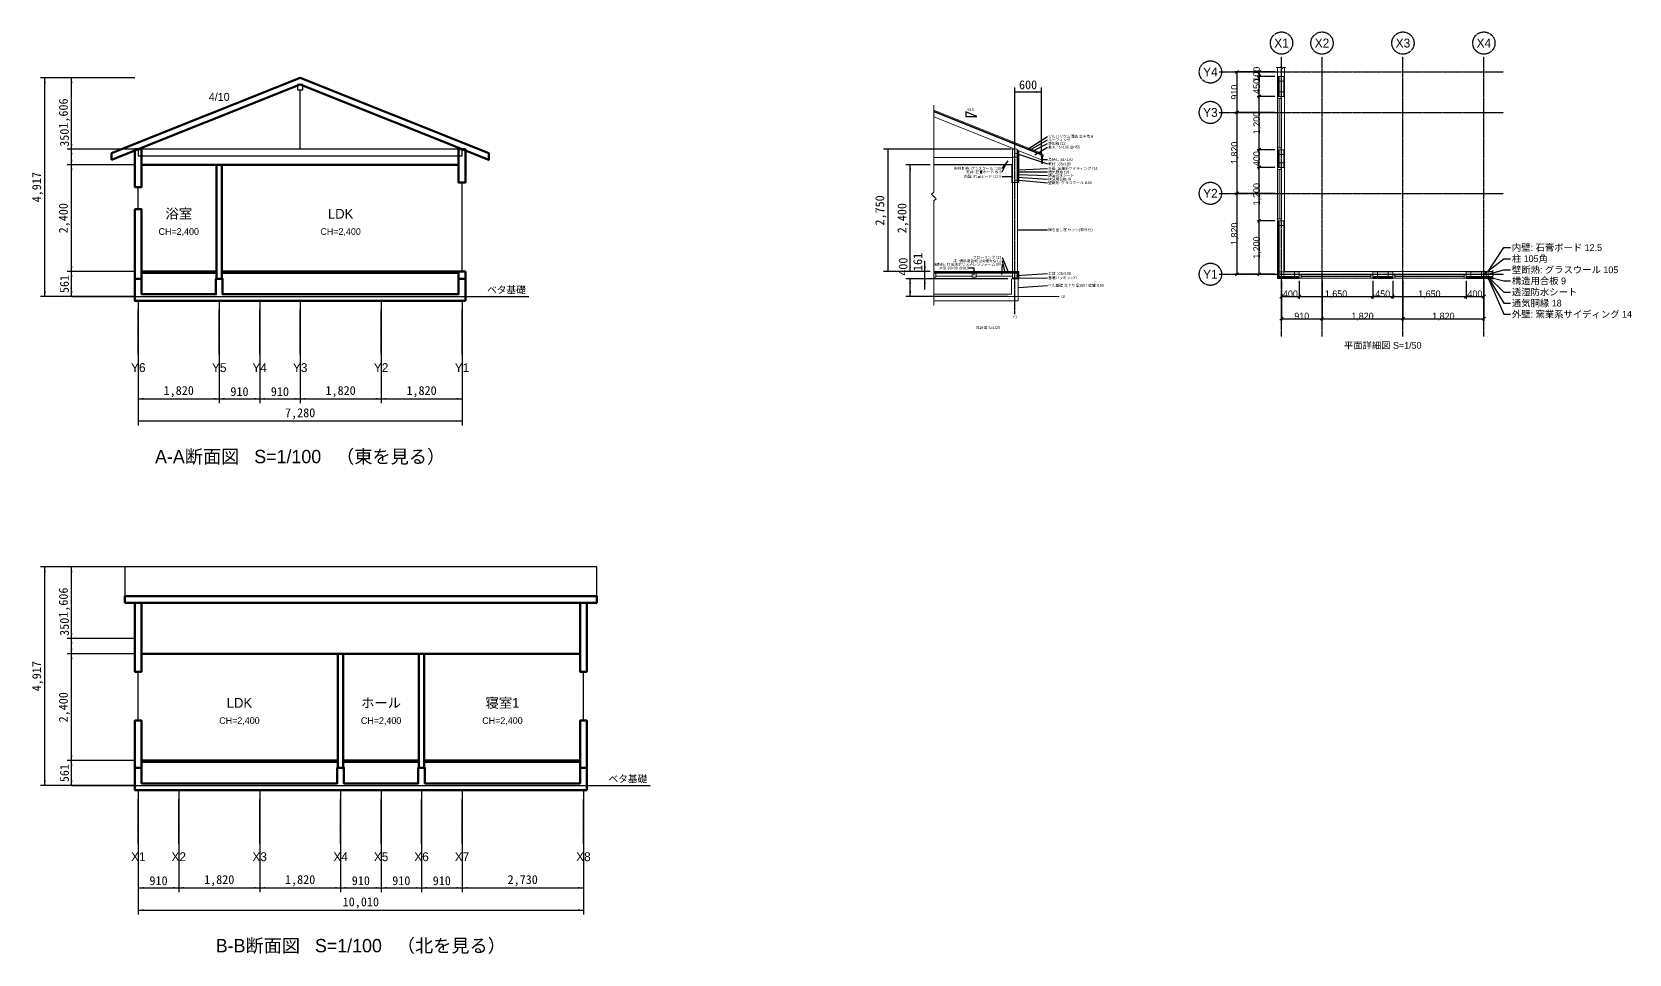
# Model space of a CAD drawing. Header units: millimetres. Extents: x -2900 to 63815, y -25289 to 10180.
# Drawn here: x 27899 to 63815, y -25289 to -4550 of the extents above; entities that cross this region are included whole.
import ezdxf
from ezdxf.enums import TextEntityAlignment as Align

# ---------------------------------------------------------------- set-up
doc = ezdxf.new("R2010")
doc.units = ezdxf.units.MM
doc.linetypes.add('CENTER', pattern=[50.8, 31.75, -6.35, 6.35, -6.35])
for name, color, linetype in [('DIM', 2, 'CONTINUOUS'), ('GRID', 1, 'CENTER'), ('SECT', 7, 'CONTINUOUS'), ('SECT_VIEW', 8, 'CONTINUOUS'), ('TEXT', 7, 'CONTINUOUS')]:
    doc.layers.add(name, color=color, linetype=linetype)
for name, color, linetype, lineweight in [('KANA_CUT', 255, 'CONTINUOUS', 0), ('KANA_INS', 6, 'CONTINUOUS', 0), ('KANA_VIEW', 8, 'CONTINUOUS', 0), ('PD_CUT', 255, 'CONTINUOUS', 0), ('PD_INS', 6, 'CONTINUOUS', 0), ('PD_VIEW', 8, 'CONTINUOUS', 0)]:
    doc.layers.add(name, color=color, linetype=linetype, lineweight=lineweight)
doc.styles.add('kst32b', font='kst32b')
doc.dimstyles.get("Standard").update_dxf_attribs({"dimtxt": 200, "dimasz": 120, "dimexe": 100, "dimexo": 80, "dimgap": 60, "dimtad": 0, "dimtoh": 1, "dimzin": 12, "dimdsep": 46, "dimcen": 0.09, "dimazin": 3, "dimtfac": 1, "dimtdec": 4, "dimtofl": 0, "dimtmove": 0, "dimatfit": 3, "dimfxl": 1, "dimtolj": 1, "dimtzin": 0, "dimarcsym": 0})

# ---------------------------------------------------------------- blocks, each defined once
blk = doc.blocks.new('*D59')
at = {"layer": 'DIM', "color": 0, "linetype": 'ByBlock', "lineweight": -2}
for p, q in [((30290, -10580), (30290, -12900)), ((32110, -10580), (32110, -12900)), ((30290, -12800), (32110, -12800))]:
    blk.add_line(p, q, dxfattribs=at)
for points in [[(30290, -12800), (30410, -12780), (30410, -12820)], [(32110, -12800), (31990, -12820), (31990, -12780)]]:
    blk.add_solid(points, dxfattribs=at)
at = {"layer": 'DIM', "color": 0, "linetype": 'CONTINUOUS', "lineweight": -2, "insert": (31200, -12640), "char_height": 200, "width": 588.89, "attachment_point": 5}
blk.add_mtext('1,820', dxfattribs=at)
blk = doc.blocks.new('*D60')
at = {"layer": 'DIM', "color": 0, "linetype": 'ByBlock', "lineweight": -2}
for p, q in [((32110, -10580), (32110, -12900)), ((33020, -10580), (33020, -12900)), ((32110, -12800), (33020, -12800))]:
    blk.add_line(p, q, dxfattribs=at)
for points in [[(32110, -12800), (32230, -12780), (32230, -12820)], [(33020, -12800), (32900, -12820), (32900, -12780)]]:
    blk.add_solid(points, dxfattribs=at)
at = {"layer": 'DIM', "color": 0, "linetype": 'CONTINUOUS', "lineweight": -2, "insert": (32565, -12640), "char_height": 200, "width": 355.56, "attachment_point": 5}
blk.add_mtext('910', dxfattribs=at)
blk = doc.blocks.new('*D61')
at = {"layer": 'DIM', "color": 0, "linetype": 'ByBlock', "lineweight": -2}
for p, q in [((33020, -10580), (33020, -12900)), ((33930, -10580), (33930, -12900)), ((33020, -12800), (33930, -12800))]:
    blk.add_line(p, q, dxfattribs=at)
for points in [[(33020, -12800), (33140, -12780), (33140, -12820)], [(33930, -12800), (33810, -12820), (33810, -12780)]]:
    blk.add_solid(points, dxfattribs=at)
at = {"layer": 'DIM', "color": 0, "linetype": 'CONTINUOUS', "lineweight": -2, "insert": (33475, -12640), "char_height": 200, "width": 355.56, "attachment_point": 5}
blk.add_mtext('910', dxfattribs=at)
blk = doc.blocks.new('*D62')
at = {"layer": 'DIM', "color": 0, "linetype": 'ByBlock', "lineweight": -2}
for p, q in [((33930, -10580), (33930, -12900)), ((35750, -10580), (35750, -12900)), ((33930, -12800), (35750, -12800))]:
    blk.add_line(p, q, dxfattribs=at)
for points in [[(33930, -12800), (34050, -12780), (34050, -12820)], [(35750, -12800), (35630, -12820), (35630, -12780)]]:
    blk.add_solid(points, dxfattribs=at)
at = {"layer": 'DIM', "color": 0, "linetype": 'CONTINUOUS', "lineweight": -2, "insert": (34840, -12640), "char_height": 200, "width": 588.89, "attachment_point": 5}
blk.add_mtext('1,820', dxfattribs=at)
blk = doc.blocks.new('*D63')
at = {"layer": 'DIM', "color": 0, "linetype": 'ByBlock', "lineweight": -2}
for p, q in [((35750, -10580), (35750, -12900)), ((37570, -10580), (37570, -12900)), ((35750, -12800), (37570, -12800))]:
    blk.add_line(p, q, dxfattribs=at)
for points in [[(35750, -12800), (35870, -12780), (35870, -12820)], [(37570, -12800), (37450, -12820), (37450, -12780)]]:
    blk.add_solid(points, dxfattribs=at)
at = {"layer": 'DIM', "color": 0, "linetype": 'CONTINUOUS', "lineweight": -2, "insert": (36660, -12640), "char_height": 200, "width": 588.89, "attachment_point": 5}
blk.add_mtext('1,820', dxfattribs=at)
blk = doc.blocks.new('*D64')
at = {"layer": 'DIM', "color": 0, "linetype": 'ByBlock', "lineweight": -2}
for p, q in [((30290, -10580), (30290, -13400)), ((37570, -10580), (37570, -13400)), ((30290, -13300), (37570, -13300))]:
    blk.add_line(p, q, dxfattribs=at)
for points in [[(30290, -13300), (30410, -13280), (30410, -13320)], [(37570, -13300), (37450, -13320), (37450, -13280)]]:
    blk.add_solid(points, dxfattribs=at)
at = {"layer": 'DIM', "color": 0, "linetype": 'CONTINUOUS', "lineweight": -2, "insert": (33930, -13140), "char_height": 200, "width": 633.33, "attachment_point": 5}
blk.add_mtext('7,280', dxfattribs=at)
blk = doc.blocks.new('*D65')
at = {"layer": 'DIM', "color": 0, "linetype": 'ByBlock', "lineweight": -2}
for p, q in [((30210, -9939), (28690, -9939)), ((28790, -10500), (28790, -9939)), ((30210, -10500), (28690, -10500))]:
    blk.add_line(p, q, dxfattribs=at)
for points in [[(28790, -9939), (28810, -10059), (28770, -10059)], [(28790, -10500), (28770, -10380), (28810, -10380)]]:
    blk.add_solid(points, dxfattribs=at)
at = {"layer": 'DIM', "color": 0, "linetype": 'CONTINUOUS', "lineweight": -2, "insert": (28630, -10220), "char_height": 200, "width": 355.56, "attachment_point": 5, "rotation": 90}
blk.add_mtext('561', dxfattribs=at)
blk = doc.blocks.new('*D66')
at = {"layer": 'DIM', "color": 0, "linetype": 'ByBlock', "lineweight": -2}
for p, q in [((30210, -7539), (28690, -7539)), ((28790, -9939), (28790, -7539)), ((30210, -9939), (28690, -9939))]:
    blk.add_line(p, q, dxfattribs=at)
for points in [[(28790, -7539), (28810, -7659), (28770, -7659)], [(28790, -9939), (28770, -9819), (28810, -9819)]]:
    blk.add_solid(points, dxfattribs=at)
at = {"layer": 'DIM', "color": 0, "linetype": 'CONTINUOUS', "lineweight": -2, "insert": (28630, -8739), "char_height": 200, "width": 655.56, "attachment_point": 5, "rotation": 90}
blk.add_mtext('2,400', dxfattribs=at)
blk = doc.blocks.new('*D67')
at = {"layer": 'DIM', "color": 0, "linetype": 'ByBlock', "lineweight": -2}
for p, q in [((30210, -7189), (28690, -7189)), ((30210, -7539), (28690, -7539)), ((28790, -7539), (28790, -7189))]:
    blk.add_line(p, q, dxfattribs=at)
for points in [[(28790, -7189), (28810, -7309), (28770, -7309)], [(28790, -7539), (28770, -7419), (28810, -7419)]]:
    blk.add_solid(points, dxfattribs=at)
at = {"layer": 'DIM', "color": 0, "linetype": 'CONTINUOUS', "lineweight": -2, "insert": (28630, -6929), "char_height": 200, "width": 400, "attachment_point": 5, "rotation": 90}
blk.add_mtext('350', dxfattribs=at)
blk = doc.blocks.new('*D68')
at = {"layer": 'DIM', "color": 0, "linetype": 'ByBlock', "lineweight": -2}
for p, q in [((30210, -5583), (28690, -5583)), ((28790, -7189), (28790, -5583)), ((30210, -7189), (28690, -7189))]:
    blk.add_line(p, q, dxfattribs=at)
for points in [[(28790, -5583), (28810, -5703), (28770, -5703)], [(28790, -7189), (28770, -7069), (28810, -7069)]]:
    blk.add_solid(points, dxfattribs=at)
at = {"layer": 'DIM', "color": 0, "linetype": 'CONTINUOUS', "lineweight": -2, "insert": (28630, -6386), "char_height": 200, "width": 588.89, "attachment_point": 5, "rotation": 90}
blk.add_mtext('1,606', dxfattribs=at)
blk = doc.blocks.new('*D69')
at = {"layer": 'DIM', "color": 0, "linetype": 'ByBlock', "lineweight": -2}
for p, q in [((30210, -5583), (28090, -5583)), ((28190, -10500), (28190, -5583)), ((30210, -10500), (28090, -10500))]:
    blk.add_line(p, q, dxfattribs=at)
for points in [[(28190, -5583), (28210, -5703), (28170, -5703)], [(28190, -10500), (28170, -10380), (28210, -10380)]]:
    blk.add_solid(points, dxfattribs=at)
at = {"layer": 'DIM', "color": 0, "linetype": 'CONTINUOUS', "lineweight": -2, "insert": (28030, -8042), "char_height": 200, "width": 611.11, "attachment_point": 5, "rotation": 90}
blk.add_mtext('4,917', dxfattribs=at)
blk = doc.blocks.new('*D70')
at = {"layer": 'DIM', "color": 0, "linetype": 'ByBlock', "lineweight": -2}
for p, q in [((30290, -21580), (30290, -23900)), ((31200, -21580), (31200, -23900)), ((30290, -23800), (31200, -23800))]:
    blk.add_line(p, q, dxfattribs=at)
for points in [[(30290, -23800), (30410, -23780), (30410, -23820)], [(31200, -23800), (31080, -23820), (31080, -23780)]]:
    blk.add_solid(points, dxfattribs=at)
at = {"layer": 'DIM', "color": 0, "linetype": 'CONTINUOUS', "lineweight": -2, "insert": (30745, -23640), "char_height": 200, "width": 355.56, "attachment_point": 5}
blk.add_mtext('910', dxfattribs=at)
blk = doc.blocks.new('*D71')
at = {"layer": 'DIM', "color": 0, "linetype": 'ByBlock', "lineweight": -2}
for p, q in [((31200, -21580), (31200, -23900)), ((33020, -21580), (33020, -23900)), ((31200, -23800), (33020, -23800))]:
    blk.add_line(p, q, dxfattribs=at)
for points in [[(31200, -23800), (31320, -23780), (31320, -23820)], [(33020, -23800), (32900, -23820), (32900, -23780)]]:
    blk.add_solid(points, dxfattribs=at)
at = {"layer": 'DIM', "color": 0, "linetype": 'CONTINUOUS', "lineweight": -2, "insert": (32110, -23640), "char_height": 200, "width": 588.89, "attachment_point": 5}
blk.add_mtext('1,820', dxfattribs=at)
blk = doc.blocks.new('*D72')
at = {"layer": 'DIM', "color": 0, "linetype": 'ByBlock', "lineweight": -2}
for p, q in [((33020, -21580), (33020, -23900)), ((34840, -21580), (34840, -23900)), ((33020, -23800), (34840, -23800))]:
    blk.add_line(p, q, dxfattribs=at)
for points in [[(33020, -23800), (33140, -23780), (33140, -23820)], [(34840, -23800), (34720, -23820), (34720, -23780)]]:
    blk.add_solid(points, dxfattribs=at)
at = {"layer": 'DIM', "color": 0, "linetype": 'CONTINUOUS', "lineweight": -2, "insert": (33930, -23640), "char_height": 200, "width": 588.89, "attachment_point": 5}
blk.add_mtext('1,820', dxfattribs=at)
blk = doc.blocks.new('*D73')
at = {"layer": 'DIM', "color": 0, "linetype": 'ByBlock', "lineweight": -2}
for p, q in [((34840, -21580), (34840, -23900)), ((35750, -21580), (35750, -23900)), ((34840, -23800), (35750, -23800))]:
    blk.add_line(p, q, dxfattribs=at)
for points in [[(34840, -23800), (34960, -23780), (34960, -23820)], [(35750, -23800), (35630, -23820), (35630, -23780)]]:
    blk.add_solid(points, dxfattribs=at)
at = {"layer": 'DIM', "color": 0, "linetype": 'CONTINUOUS', "lineweight": -2, "insert": (35295, -23640), "char_height": 200, "width": 355.56, "attachment_point": 5}
blk.add_mtext('910', dxfattribs=at)
blk = doc.blocks.new('*D74')
at = {"layer": 'DIM', "color": 0, "linetype": 'ByBlock', "lineweight": -2}
for p, q in [((35750, -21580), (35750, -23900)), ((36660, -21580), (36660, -23900)), ((35750, -23800), (36660, -23800))]:
    blk.add_line(p, q, dxfattribs=at)
for points in [[(35750, -23800), (35870, -23780), (35870, -23820)], [(36660, -23800), (36540, -23820), (36540, -23780)]]:
    blk.add_solid(points, dxfattribs=at)
at = {"layer": 'DIM', "color": 0, "linetype": 'CONTINUOUS', "lineweight": -2, "insert": (36205, -23640), "char_height": 200, "width": 355.56, "attachment_point": 5}
blk.add_mtext('910', dxfattribs=at)
blk = doc.blocks.new('*D75')
at = {"layer": 'DIM', "color": 0, "linetype": 'ByBlock', "lineweight": -2}
for p, q in [((36660, -21580), (36660, -23900)), ((37570, -21580), (37570, -23900)), ((36660, -23800), (37570, -23800))]:
    blk.add_line(p, q, dxfattribs=at)
for points in [[(36660, -23800), (36780, -23780), (36780, -23820)], [(37570, -23800), (37450, -23820), (37450, -23780)]]:
    blk.add_solid(points, dxfattribs=at)
at = {"layer": 'DIM', "color": 0, "linetype": 'CONTINUOUS', "lineweight": -2, "insert": (37115, -23640), "char_height": 200, "width": 355.56, "attachment_point": 5}
blk.add_mtext('910', dxfattribs=at)
blk = doc.blocks.new('*D76')
at = {"layer": 'DIM', "color": 0, "linetype": 'ByBlock', "lineweight": -2}
for p, q in [((37570, -21580), (37570, -23900)), ((40300, -21580), (40300, -23900)), ((37570, -23800), (40300, -23800))]:
    blk.add_line(p, q, dxfattribs=at)
for points in [[(37570, -23800), (37690, -23780), (37690, -23820)], [(40300, -23800), (40180, -23820), (40180, -23780)]]:
    blk.add_solid(points, dxfattribs=at)
at = {"layer": 'DIM', "color": 0, "linetype": 'CONTINUOUS', "lineweight": -2, "insert": (38935, -23640), "char_height": 200, "width": 633.33, "attachment_point": 5}
blk.add_mtext('2,730', dxfattribs=at)
blk = doc.blocks.new('*D77')
at = {"layer": 'DIM', "color": 0, "linetype": 'ByBlock', "lineweight": -2}
for p, q in [((30290, -21580), (30290, -24400)), ((40300, -21580), (40300, -24400)), ((30290, -24300), (40300, -24300))]:
    blk.add_line(p, q, dxfattribs=at)
for points in [[(30290, -24300), (30410, -24280), (30410, -24320)], [(40300, -24300), (40180, -24320), (40180, -24280)]]:
    blk.add_solid(points, dxfattribs=at)
at = {"layer": 'DIM', "color": 0, "linetype": 'CONTINUOUS', "lineweight": -2, "insert": (35295, -24140), "char_height": 200, "width": 700, "attachment_point": 5}
blk.add_mtext('10,010', dxfattribs=at)
blk = doc.blocks.new('*D78')
at = {"layer": 'DIM', "color": 0, "linetype": 'ByBlock', "lineweight": -2}
for p, q in [((30210, -20939), (28690, -20939)), ((28790, -21500), (28790, -20939)), ((30210, -21500), (28690, -21500))]:
    blk.add_line(p, q, dxfattribs=at)
for points in [[(28790, -20939), (28810, -21059), (28770, -21059)], [(28790, -21500), (28770, -21380), (28810, -21380)]]:
    blk.add_solid(points, dxfattribs=at)
at = {"layer": 'DIM', "color": 0, "linetype": 'CONTINUOUS', "lineweight": -2, "insert": (28630, -21220), "char_height": 200, "width": 355.56, "attachment_point": 5, "rotation": 90}
blk.add_mtext('561', dxfattribs=at)
blk = doc.blocks.new('*D79')
at = {"layer": 'DIM', "color": 0, "linetype": 'ByBlock', "lineweight": -2}
for p, q in [((30210, -18539), (28690, -18539)), ((28790, -20939), (28790, -18539)), ((30210, -20939), (28690, -20939))]:
    blk.add_line(p, q, dxfattribs=at)
for points in [[(28790, -18539), (28810, -18659), (28770, -18659)], [(28790, -20939), (28770, -20819), (28810, -20819)]]:
    blk.add_solid(points, dxfattribs=at)
at = {"layer": 'DIM', "color": 0, "linetype": 'CONTINUOUS', "lineweight": -2, "insert": (28630, -19739), "char_height": 200, "width": 655.56, "attachment_point": 5, "rotation": 90}
blk.add_mtext('2,400', dxfattribs=at)
blk = doc.blocks.new('*D80')
at = {"layer": 'DIM', "color": 0, "linetype": 'ByBlock', "lineweight": -2}
for p, q in [((30210, -18189), (28690, -18189)), ((28790, -18539), (28790, -18189)), ((30210, -18539), (28690, -18539))]:
    blk.add_line(p, q, dxfattribs=at)
for points in [[(28790, -18189), (28810, -18309), (28770, -18309)], [(28790, -18539), (28770, -18419), (28810, -18419)]]:
    blk.add_solid(points, dxfattribs=at)
at = {"layer": 'DIM', "color": 0, "linetype": 'CONTINUOUS', "lineweight": -2, "insert": (28630, -17929), "char_height": 200, "width": 400, "attachment_point": 5, "rotation": 90}
blk.add_mtext('350', dxfattribs=at)
blk = doc.blocks.new('*D81')
at = {"layer": 'DIM', "color": 0, "linetype": 'ByBlock', "lineweight": -2}
for p, q in [((30210, -16583), (28690, -16583)), ((28790, -18189), (28790, -16583)), ((30210, -18189), (28690, -18189))]:
    blk.add_line(p, q, dxfattribs=at)
for points in [[(28790, -16583), (28810, -16703), (28770, -16703)], [(28790, -18189), (28770, -18069), (28810, -18069)]]:
    blk.add_solid(points, dxfattribs=at)
at = {"layer": 'DIM', "color": 0, "linetype": 'CONTINUOUS', "lineweight": -2, "insert": (28630, -17386), "char_height": 200, "width": 588.89, "attachment_point": 5, "rotation": 90}
blk.add_mtext('1,606', dxfattribs=at)
blk = doc.blocks.new('*D82')
at = {"layer": 'DIM', "color": 0, "linetype": 'ByBlock', "lineweight": -2}
for p, q in [((30210, -16583), (28090, -16583)), ((28190, -21500), (28190, -16583)), ((30210, -21500), (28090, -21500))]:
    blk.add_line(p, q, dxfattribs=at)
for points in [[(28190, -16583), (28210, -16703), (28170, -16703)], [(28190, -21500), (28170, -21380), (28210, -21380)]]:
    blk.add_solid(points, dxfattribs=at)
at = {"layer": 'DIM', "color": 0, "linetype": 'CONTINUOUS', "lineweight": -2, "insert": (28030, -19042), "char_height": 200, "width": 611.11, "attachment_point": 5, "rotation": 90}
blk.add_mtext('4,917', dxfattribs=at)
blk = doc.blocks.new('*D83')
at = {"layer": 'DIM', "color": 0, "linetype": 'ByBlock', "lineweight": -2}
for p, q in [((49845, -10100), (47550, -10100)), ((47650, -10500), (47650, -10100)), ((49845, -10500), (47550, -10500))]:
    blk.add_line(p, q, dxfattribs=at)
for points in [[(47650, -10100), (47670, -10220), (47630, -10220)], [(47650, -10500), (47630, -10380), (47670, -10380)]]:
    blk.add_solid(points, dxfattribs=at)
at = {"layer": 'DIM', "color": 0, "linetype": 'CONTINUOUS', "lineweight": -2, "insert": (47490, -9829), "char_height": 200, "width": 422.22, "attachment_point": 5, "rotation": 90}
blk.add_mtext('400', dxfattribs=at)
blk = doc.blocks.new('*D84')
at = {"layer": 'DIM', "color": 0, "linetype": 'ByBlock', "lineweight": -2}
for p, q in [((50000, -7109), (50000, -5800)), ((50000, -5900), (50600, -5900)), ((50600, -7349), (50600, -5800))]:
    blk.add_line(p, q, dxfattribs=at)
for points in [[(50000, -5900), (50120, -5880), (50120, -5920)], [(50600, -5900), (50480, -5920), (50480, -5880)]]:
    blk.add_solid(points, dxfattribs=at)
at = {"layer": 'DIM', "color": 0, "linetype": 'CONTINUOUS', "lineweight": -2, "insert": (50300, -5740), "char_height": 200, "width": 400, "attachment_point": 5}
blk.add_mtext('600', dxfattribs=at)
blk = doc.blocks.new('*D85')
at = {"layer": 'DIM', "color": 0, "linetype": 'ByBlock', "lineweight": -2}
for p, q in [((48100, -7539), (47550, -7539)), ((47650, -9939), (47650, -7539)), ((48100, -9939), (47550, -9939))]:
    blk.add_line(p, q, dxfattribs=at)
for points in [[(47650, -7539), (47670, -7659), (47630, -7659)], [(47650, -9939), (47630, -9819), (47670, -9819)]]:
    blk.add_solid(points, dxfattribs=at)
at = {"layer": 'DIM', "color": 0, "linetype": 'CONTINUOUS', "lineweight": -2, "insert": (47490, -8739), "char_height": 200, "width": 655.56, "attachment_point": 5, "rotation": 90}
blk.add_mtext('2,400', dxfattribs=at)
blk = doc.blocks.new('*D86')
at = {"layer": 'DIM', "color": 0, "linetype": 'ByBlock', "lineweight": -2}
for p, q in [((49920, -7189), (47050, -7189)), ((47150, -9939), (47150, -7189)), ((48100, -9939), (47050, -9939))]:
    blk.add_line(p, q, dxfattribs=at)
for points in [[(47150, -7189), (47170, -7309), (47130, -7309)], [(47150, -9939), (47130, -9819), (47170, -9819)]]:
    blk.add_solid(points, dxfattribs=at)
at = {"layer": 'DIM', "color": 0, "linetype": 'CONTINUOUS', "lineweight": -2, "insert": (46990, -8564), "char_height": 200, "width": 633.33, "attachment_point": 5, "rotation": 90}
blk.add_mtext('2,750', dxfattribs=at)
blk = doc.blocks.new('*D87')
at = {"layer": 'DIM', "color": 0, "linetype": 'ByBlock', "lineweight": -2}
for p, q in [((48100, -9939), (47880, -9939)), ((47980, -10340), (47980, -9699)), ((49845, -10100), (47880, -10100))]:
    blk.add_line(p, q, dxfattribs=at)
for points in [[(47980, -9939), (47960, -9819), (48000, -9819)], [(47980, -10100), (48000, -10220), (47960, -10220)]]:
    blk.add_solid(points, dxfattribs=at)
at = {"layer": 'DIM', "color": 0, "linetype": 'CONTINUOUS', "lineweight": -2, "insert": (47820, -9723), "char_height": 200, "width": 311.11, "attachment_point": 5, "rotation": 90}
blk.add_mtext('161', dxfattribs=at)

msp = doc.modelspace()

# ---------------------------------------------------------------- linework, layer by layer
at = {"layer": 'DIM'}
for p, q in [((55850, -5450), (54950, -5450)), ((54965, -5485), (55035, -5415)), ((55000, -6360), (55000, -5450)), ((55850, -5450), (55450, -5450)), ((55850, -5550), (55450, -5550)), ((55850, -5550), (55450, -5550)), ((55465, -5485), (55535, -5415)), ((55465, -5585), (55535, -5515)), ((55465, -5585), (55535, -5515)), ((55500, -5550), (55500, -5450)), ((55500, -6000), (55500, -5550)), ((55850, -6000), (55450, -6000)), ((55850, -6000), (55450, -6000)), ((55465, -6035), (55535, -5965)), ((55465, -6035), (55535, -5965)), ((55500, -7200), (55500, -6000)), ((55850, -6360), (54950, -6360)), ((55850, -6360), (54950, -6360)), ((54965, -6395), (55035, -6325)), ((54965, -6395), (55035, -6325)), ((55000, -8180), (55000, -6360)), ((55465, -7235), (55535, -7165)), ((55465, -7235), (55535, -7165)), ((55850, -7200), (55450, -7200)), ((55850, -7200), (55450, -7200)), ((55500, -7600), (55500, -7200)), ((55850, -7600), (55450, -7600)), ((55850, -7600), (55450, -7600)), ((55465, -7635), (55535, -7565)), ((55465, -7635), (55535, -7565)), ((55500, -8800), (55500, -7600)), ((55850, -8180), (54950, -8180)), ((55850, -8180), (54950, -8180)), ((54965, -8215), (55035, -8145)), ((54965, -8215), (55035, -8145)), ((55000, -10000), (55000, -8180)), ((55850, -8800), (55450, -8800)), ((55850, -8800), (55450, -8800)), ((55465, -8835), (55535, -8765)), ((55465, -8835), (55535, -8765)), ((55500, -10000), (55500, -8800)), ((55850, -10000), (54950, -10000)), ((54965, -10035), (55035, -9965)), ((55850, -10000), (55450, -10000)), ((55465, -10035), (55535, -9965)), ((56000, -10150), (56000, -10550)), ((56000, -10150), (56000, -11050)), ((56400, -10150), (56400, -10550)), ((56400, -10150), (56400, -10550)), ((56910, -10150), (56910, -11050)), ((56910, -10150), (56910, -11050)), ((58050, -10150), (58050, -10550)), ((58050, -10150), (58050, -10550)), ((58500, -10150), (58500, -10550)), ((58500, -10150), (58500, -10550)), ((58730, -10150), (58730, -11050)), ((58730, -10150), (58730, -11050)), ((60150, -10150), (60150, -10550)), ((60150, -10150), (60150, -10550)), ((60550, -10150), (60550, -10550)), ((60550, -10150), (60550, -11050)), ((55965, -10535), (56035, -10465)), ((56000, -10500), (56400, -10500)), ((56365, -10535), (56435, -10465)), ((56365, -10535), (56435, -10465)), ((56400, -10500), (58050, -10500)), ((58015, -10535), (58085, -10465)), ((58015, -10535), (58085, -10465)), ((58050, -10500), (58500, -10500)), ((58465, -10535), (58535, -10465)), ((58465, -10535), (58535, -10465)), ((58500, -10500), (60150, -10500)), ((60115, -10535), (60185, -10465)), ((60115, -10535), (60185, -10465)), ((60150, -10500), (60550, -10500)), ((60515, -10535), (60585, -10465)), ((55965, -11035), (56035, -10965)), ((56000, -11000), (56910, -11000)), ((56875, -11035), (56945, -10965)), ((56875, -11035), (56945, -10965)), ((56910, -11000), (58730, -11000)), ((58695, -11035), (58765, -10965)), ((58695, -11035), (58765, -10965)), ((58730, -11000), (60550, -11000)), ((60515, -11035), (60585, -10965))]:
    msp.add_line(p, q, dxfattribs=at)
msp.add_lwpolyline([(48900, -6350), (48900, -6450), (49150, -6450)], close=True, dxfattribs=at)
at = {"layer": 'GRID', "linetype": 'CENTER'}
for p, q in [((56000, -11400), (56000, -5100)), ((56910, -11400), (56910, -5100)), ((58730, -11400), (58730, -5100)), ((60550, -11400), (60550, -5100)), ((54600, -5450), (61000, -5450)), ((54600, -6360), (61000, -6360)), ((54600, -8180), (61000, -8180)), ((54600, -10000), (61000, -10000))]:
    msp.add_line(p, q, dxfattribs=at)
at = {"layer": 'GRID'}
for p, q in [((50000, -10900), (50000, -6100)), ((30290, -11800), (30290, -10800)), ((32110, -11800), (32110, -10800)), ((33020, -11800), (33020, -10800)), ((33930, -11800), (33930, -10800)), ((35750, -11800), (35750, -10800)), ((37570, -11800), (37570, -10800)), ((30290, -22800), (30290, -21800)), ((31200, -22800), (31200, -21800)), ((33020, -22800), (33020, -21800)), ((34840, -22800), (34840, -21800)), ((35750, -22800), (35750, -21800)), ((36660, -22800), (36660, -21800)), ((37570, -22800), (37570, -21800)), ((40300, -22800), (40300, -21800))]:
    msp.add_line(p, q, dxfattribs=at)
for centre in [(56000, -4800), (56910, -4800), (58730, -4800), (60550, -4800), (54400, -5450), (54400, -6360), (54400, -8180), (54400, -10000)]:
    msp.add_circle(centre, 250, dxfattribs=at)
at = {"layer": 'KANA_CUT'}
for points in [[(48180, -6347.913), (50624, -7325.513), (50624, -7312.589), (48180, -6334.989)], [(48180, -6461), (50000, -7189), (50052.5, -7189), (50052.5, -7210), (50600, -7429), (50600, -7315.913), (48180, -6347.913)], [(49947.5, -7369), (50052.5, -7369), (50052.5, -7189), (49947.5, -7189)], [(50052.5, -7939), (50061.5, -7939), (50061.5, -7213.6), (50052.5, -7210)], [(50061.5, -7939), (50079.5, -7939), (50079.5, -7220.8), (50061.5, -7213.6)], [(50600, -7505.513), (50624, -7505.513), (50624, -7325.513), (50600, -7325.513)], [(49947.5, -9939), (50061.5, -9939), (50061.5, -7939), (49947.5, -7939)], [(48180, -9975), (50052.5, -9975), (50052.5, -9951), (48180, -9951)], [(48180, -10065), (48225, -10065), (48225, -9975), (48180, -9975)], [(49045, -10065), (49135, -10065), (49135, -9975), (49045, -9975)], [(49947.5, -10080), (50052.5, -10080), (50052.5, -9975), (49947.5, -9975)], [(50052.5, -10080), (50061.5, -10080), (50061.5, -9939), (50052.5, -9939)], [(50061.5, -10080), (50079.5, -10080), (50079.5, -9939), (50061.5, -9939)], [(50075, -10600), (50075, -10100), (49925, -10100), (49925, -10450), (48180, -10450), (48180, -10600)], [(49947.5, -10100), (50052.5, -10100), (50052.5, -10080), (49947.5, -10080)]]:
    msp.add_lwpolyline(points, close=True, dxfattribs=at)
at = {"layer": 'KANA_INS'}
for points in [[(48180, -7529.5), (49947.5, -7529.5), (49947.5, -7374.5), (48180, -7374.5)], [(49947.5, -7939), (50052.5, -7939), (50052.5, -7369), (49947.5, -7369)], [(48225, -10040), (49045, -10040), (49045, -9975), (48225, -9975)], [(49135, -10040), (49947.5, -10040), (49947.5, -9975), (49135, -9975)]]:
    msp.add_lwpolyline(points, close=True, dxfattribs=at)
at = {"layer": 'KANA_VIEW'}
for p, q in [((48180, -6306.989), (50620, -7282.989)), ((48180, -6333.912), (50624, -7311.512)), ((50062.5, -7939), (50062.5, -7214)), ((50062.5, -10080), (50062.5, -9939)), ((47900, -10500), (51000, -10500))]:
    msp.add_line(p, q, dxfattribs=at)
for points in [[(48180, -10700), (48180, -8350), (48230, -8300), (48130, -8200), (48180, -8150), (48180, -6200)], [(48180, -6331.989), (50640, -7315.989), (50640, -7350)]]:
    msp.add_lwpolyline(points, dxfattribs=at)
for points in [[(48180, -7539), (49947.5, -7539), (49947.5, -7529.5), (48180, -7529.5)], [(49935, -7939), (49947.5, -7939), (49947.5, -7539), (49935, -7539)], [(50079.5, -7939), (50093.5, -7939), (50093.5, -7226.4), (50079.5, -7220.8)], [(48180, -9951), (50052.5, -9951), (50052.5, -9939), (48180, -9939)], [(50079.5, -10100), (50093.5, -10100), (50093.5, -9939), (50079.5, -9939)]]:
    msp.add_lwpolyline(points, close=True, dxfattribs=at)
at = {"layer": 'PD_CUT'}
msp.add_line((55906.5, -5550), (56065, -5550), dxfattribs=at)
for points in [[(55906.5, -6000), (55906.5, -5550), (55920.5, -5550), (55920.5, -6000)], [(55920.5, -6000), (55920.5, -5550), (55938.5, -5550), (55938.5, -6000)], [(55938.5, -6000), (55938.5, -5550), (55947.5, -5550), (55947.5, -6000)], [(55947.5, -5655), (56052.5, -5655), (56052.5, -5550), (55947.5, -5550)], [(56052.5, -6000), (56052.5, -5550), (56065, -5550), (56065, -6000)], [(55910, -6045), (55990, -6045), (55990, -6000), (55910, -6000)], [(55947.5, -6000), (56052.5, -6000), (56052.5, -5895), (55947.5, -5895)], [(55910, -7200), (55990, -7200), (55990, -7155), (55910, -7155)], [(55906.5, -7600), (55906.5, -7200), (55920.5, -7200), (55920.5, -7600)], [(55920.5, -7600), (55920.5, -7200), (55938.5, -7200), (55938.5, -7600)], [(55938.5, -7600), (55938.5, -7200), (55947.5, -7200), (55947.5, -7600)], [(55947.5, -7305), (56052.5, -7305), (56052.5, -7200), (55947.5, -7200)], [(55947.5, -7600), (56052.5, -7600), (56052.5, -7495), (55947.5, -7495)], [(56052.5, -7600), (56052.5, -7200), (56065, -7200), (56065, -7600)], [(55910, -7645), (55990, -7645), (55990, -7600), (55910, -7600)], [(55906.5, -10093.5), (55906.5, -8800), (55920.5, -8800), (55920.5, -10079.5)], [(55910, -8800), (55990, -8800), (55990, -8755), (55910, -8755)], [(55920.5, -10079.5), (55920.5, -8800), (55938.5, -8800), (55938.5, -10061.5)], [(55938.5, -10061.5), (55938.5, -8800), (55947.5, -8800), (55947.5, -9947.5)], [(55947.5, -8905), (56052.5, -8905), (56052.5, -8800), (55947.5, -8800)], [(56052.5, -9935), (56052.5, -8800), (56065, -8800), (56065, -9935)], [(55938.5, -10061.5), (56400, -10061.5), (56400, -10052.5), (56052.5, -10052.5)], [(55947.5, -10052.5), (56052.5, -10052.5), (56052.5, -9947.5), (55947.5, -9947.5)], [(56065, -9947.5), (56400, -9947.5), (56400, -9935), (56065, -9935)], [(56295, -10052.5), (56400, -10052.5), (56400, -9947.5), (56295, -9947.5)], [(56400, -10090), (56445, -10090), (56445, -10010), (56400, -10010)], [(58005, -10090), (58050, -10090), (58050, -10010), (58005, -10010)], [(58050, -9947.5), (58500, -9947.5), (58500, -9935), (58050, -9935)], [(58050, -10052.5), (58155, -10052.5), (58155, -9947.5), (58050, -9947.5)], [(58050, -10061.5), (58500, -10061.5), (58500, -10052.5), (58050, -10052.5)], [(58395, -10052.5), (58500, -10052.5), (58500, -9947.5), (58395, -9947.5)], [(58500, -10090), (58545, -10090), (58545, -10010), (58500, -10010)], [(60105, -10090), (60150, -10090), (60150, -10010), (60105, -10010)], [(60150, -9947.5), (60750, -9947.5), (60750, -9935), (60150, -9935)], [(60150, -10052.5), (60255, -10052.5), (60255, -9947.5), (60150, -9947.5)], [(60150, -10061.5), (60750, -10061.5), (60750, -10052.5), (60150, -10052.5)], [(60497.5, -10052.5), (60602.5, -10052.5), (60602.5, -9947.5), (60497.5, -9947.5)], [(55906.5, -10093.5), (56400, -10093.5), (56400, -10079.5), (55920.5, -10079.5)], [(55920.5, -10079.5), (56400, -10079.5), (56400, -10061.5), (55938.5, -10061.5)], [(58050, -10079.5), (58500, -10079.5), (58500, -10061.5), (58050, -10061.5)], [(58050, -10093.5), (58500, -10093.5), (58500, -10079.5), (58050, -10079.5)], [(60150, -10079.5), (60750, -10079.5), (60750, -10061.5), (60150, -10061.5)], [(60150, -10093.5), (60750, -10093.5), (60750, -10079.5), (60150, -10079.5)]]:
    msp.add_lwpolyline(points, close=True, dxfattribs=at)
at = {"layer": 'PD_INS'}
for points in [[(55947.5, -5895), (56052.5, -5895), (56052.5, -5655), (55947.5, -5655)], [(55947.5, -7495), (56052.5, -7495), (56052.5, -7305), (55947.5, -7305)], [(55947.5, -9947.5), (56052.5, -9947.5), (56052.5, -8905), (55947.5, -8905)], [(56052.5, -10052.5), (56295, -10052.5), (56295, -9947.5), (56052.5, -9947.5)], [(58155, -10052.5), (58395, -10052.5), (58395, -9947.5), (58155, -9947.5)], [(60255, -10052.5), (60497.5, -10052.5), (60497.5, -9947.5), (60255, -9947.5)], [(60602.5, -10052.5), (60750, -10052.5), (60750, -9947.5), (60602.5, -9947.5)]]:
    msp.add_lwpolyline(points, close=True, dxfattribs=at)
at = {"layer": 'PD_VIEW'}
for p, q in [((55906.5, -5550), (55906.5, -5350)), ((56065, -5550), (56065, -5350)), ((55938.5, -6000), (55938.5, -5550)), ((55910, -7155), (55910, -6045)), ((55950, -7155), (55950, -6045)), ((55990, -6000), (56065, -6000)), ((55990, -7155), (55990, -6045)), ((56065, -7200), (56065, -6000)), ((55938.5, -7600), (55938.5, -7200)), ((55990, -7200), (56065, -7200)), ((55910, -8755), (55910, -7645)), ((55950, -8755), (55950, -7645)), ((55990, -7600), (56065, -7600)), ((55990, -8755), (55990, -7645)), ((56065, -8800), (56065, -7600)), ((55938.5, -10061.5), (55938.5, -8800)), ((55990, -8800), (56065, -8800)), ((56400, -9935), (58050, -9935)), ((56400, -10010), (56400, -9935)), ((56445, -10010), (58005, -10010)), ((56445, -10050), (58005, -10050)), ((58050, -10010), (58050, -9935)), ((58500, -9935), (60150, -9935)), ((58500, -10010), (58500, -9935)), ((58545, -10010), (60105, -10010)), ((58545, -10050), (60105, -10050)), ((60150, -10010), (60150, -9935)), ((55938.5, -10061.5), (56400, -10061.5)), ((56445, -10090), (58005, -10090)), ((58050, -10061.5), (58500, -10061.5)), ((58545, -10090), (60105, -10090)), ((60150, -10061.5), (60750, -10061.5))]:
    msp.add_line(p, q, dxfattribs=at)
for points in [[(55880, -5350), (55980, -5350), (56000, -5310), (56020, -5390), (56040, -5350), (56090, -5350)], [(60750, -10120), (60750, -10020), (60790, -10000), (60710, -9980), (60750, -9960), (60750, -9910)]]:
    msp.add_lwpolyline(points, dxfattribs=at)
at = {"layer": 'SECT', "lineweight": 50}
for p, q in [((30365, -7539), (32050, -7539)), ((32170, -7539), (37495, -7539)), ((30365, -18539), (34780, -18539)), ((34900, -18539), (36600, -18539)), ((36720, -18539), (40225, -18539))]:
    msp.add_line(p, q, dxfattribs=at)
for points in [[(29690, -7429), (33930, -5733), (38170, -7429), (38170, -7279), (33930, -5583), (29690, -7279)], [(30215, -7189), (30365, -7189), (30365, -8039), (30215, -8039)], [(32170, -10100), (32170, -7539), (32050, -7539), (32050, -10100)], [(37495, -7189), (37645, -7189), (37645, -7939), (37495, -7939)], [(30365, -10100), (30215, -10100), (30215, -8539), (30365, -8539)], [(30365, -9969), (32050, -9969), (32050, -9939), (30365, -9939)], [(32170, -9969), (37495, -9969), (37495, -9939), (32170, -9939)], [(37645, -10100), (37495, -10100), (37495, -9939), (37645, -9939)], [(37645, -10600), (37495, -10600), (32185, -10600), (32035, -10600), (30365, -10600), (30215, -10600), (30215, -10450), (30215, -10100), (30365, -10100), (30365, -10450), (32035, -10450), (32035, -10100), (32185, -10100), (32185, -10450), (37495, -10450), (37495, -10100), (37645, -10100), (37645, -10450)], [(29990, -17389), (40600, -17389), (40600, -17239), (29990, -17239)], [(30215, -17389), (30365, -17389), (30365, -18939), (30215, -18939)], [(40225, -17389), (40375, -17389), (40375, -18939), (40225, -18939)], [(34900, -21100), (34900, -18539), (34780, -18539), (34780, -21100)], [(36720, -21100), (36720, -18539), (36600, -18539), (36600, -21100)], [(30365, -21100), (30215, -21100), (30215, -20039), (30365, -20039)], [(40375, -21100), (40225, -21100), (40225, -20039), (40375, -20039)], [(40375, -21600), (40225, -21600), (36735, -21600), (36585, -21600), (34915, -21600), (34765, -21600), (30365, -21600), (30215, -21600), (30215, -21450), (30215, -21100), (30365, -21100), (30365, -21450), (34765, -21450), (34765, -21100), (34915, -21100), (34915, -21450), (36585, -21450), (36585, -21100), (36735, -21100), (36735, -21450), (40225, -21450), (40225, -21100), (40375, -21100), (40375, -21450)], [(30365, -20969), (34780, -20969), (34780, -20939), (30365, -20939)], [(34900, -20969), (36600, -20969), (36600, -20939), (34900, -20939)], [(36720, -20969), (40225, -20969), (40225, -20939), (36720, -20939)]]:
    msp.add_lwpolyline(points, close=True, dxfattribs=at)
at = {"layer": 'SECT_VIEW'}
for p, q in [((33930, -7189), (33930, -5853)), ((30290, -8539), (30290, -8039)), ((37570, -9939), (37570, -7939)), ((28790, -10500), (39070, -10500)), ((30290, -20039), (30290, -18939)), ((40300, -20039), (40300, -18939)), ((28790, -21500), (41800, -21500))]:
    msp.add_line(p, q, dxfattribs=at)
for points in [[(33870, -5853), (33990, -5853), (33990, -5733), (33870, -5733)], [(30290, -7339), (37570, -7339), (37570, -7189), (30290, -7189)], [(29990, -17239), (40600, -17239), (40600, -16583), (29990, -16583)]]:
    msp.add_lwpolyline(points, close=True, dxfattribs=at)
at = {"layer": 'TEXT'}
for p, q in [((50300, -7180), (50735, -6900)), ((50350, -7201.9), (50735, -6980)), ((50400, -7229.4), (50735, -7060)), ((50450, -7312), (50735, -7140)), ((49715, -7620), (49850, -7450)), ((49715, -7700), (49800, -7534)), ((50020, -7280), (50735, -7520)), ((50612, -7420), (50735, -7420)), ((49715, -7800), (49941, -7800)), ((50020, -7880), (50735, -7940)), ((50057, -7820), (50735, -7860)), ((50062.5, -7760), (50735, -7780)), ((50070, -7700), (50735, -7700)), ((50086, -7650), (50735, -7620)), ((50061.5, -9000), (50735, -9000)), ((49715, -9620), (49850, -9945)), ((60550, -10000), (61000, -9650)), ((60650, -9941.25), (61000, -9400)), ((61000, -9400), (61150, -9400)), ((61000, -9650), (61150, -9650)), ((49715, -9780), (49700, -10007)), ((49715, -9700), (49780, -9963)), ((50040, -10030), (50735, -9980)), ((60650, -10000), (61000, -9900)), ((61000, -9900), (61150, -9900)), ((50045, -10090), (50735, -10080)), ((50075, -10300), (50735, -10250)), ((60650, -10057), (61000, -10150)), ((60650, -10061.5), (61000, -10400)), ((60650, -10070.5), (61000, -10650)), ((60650, -10086.5), (61000, -10900)), ((61000, -10150), (61150, -10150)), ((61000, -10400), (61150, -10400)), ((61000, -10650), (61150, -10650)), ((61000, -10900), (61150, -10900))]:
    msp.add_line(p, q, dxfattribs=at)
msp.add_lwpolyline([(49090, -10020), (49090, -9860), (48960, -9860)], dxfattribs=at)
for centre in [(60550, -10000), (60650, -9941.25), (60650, -10000), (60650, -10057), (60650, -10061.5), (60650, -10070.5), (60650, -10086.5)]:
    msp.add_circle(centre, 15, dxfattribs=at)

# ---------------------------------------------------------------- texts
at = {"layer": 'DIM', "style": 'kst32b'}
for s, p in [('100', (55440, -5500)), ('910', (54940, -5905)), ('450', (55440, -5775)), ('1,200', (55440, -6600)), ('1,820', (54940, -7270)), ('400', (55440, -7400)), ('1,200', (55440, -8200)), ('1,820', (54940, -9090)), ('1,200', (55440, -9400))]:
    msp.add_text(s, height=150, rotation=90, dxfattribs=at).set_placement(p, align=Align.MIDDLE_CENTER)
for s, p in [('400', (56200, -10440)), ('1,650', (57225, -10440)), ('450', (58275, -10440)), ('1,650', (59325, -10440)), ('400', (60350, -10440)), ('910', (56455, -10940)), ('1,820', (57820, -10940)), ('1,820', (59640, -10940))]:
    msp.add_text(s, height=150, dxfattribs=at).set_placement(p, align=Align.MIDDLE_CENTER)
at = {"layer": 'GRID', "style": 'kst32b'}
for s, p in [('X1', (56000, -4800)), ('X2', (56910, -4800)), ('X3', (58730, -4800)), ('X4', (60550, -4800)), ('Y4', (54400, -5450)), ('Y3', (54400, -6360)), ('Y2', (54400, -8180)), ('Y1', (54400, -10000)), ('Y6', (30290, -12100)), ('Y5', (32110, -12100)), ('Y4', (33020, -12100)), ('Y3', (33930, -12100)), ('Y2', (35750, -12100)), ('Y1', (37570, -12100)), ('X1', (30290, -23100)), ('X2', (31200, -23100)), ('X3', (33020, -23100)), ('X4', (34840, -23100)), ('X5', (35750, -23100)), ('X6', (36660, -23100)), ('X7', (37570, -23100)), ('X8', (40300, -23100))]:
    msp.add_text(s, height=200, dxfattribs=at).set_placement(p, align=Align.MIDDLE_CENTER)
at = {"layer": 'TEXT', "style": 'kst32b'}
for s, height, p in [('4/10', 180, (32110, -6011)), ('浴室', 220, (31200, -8639)), ('LDK', 220, (34840, -8639)), ('CH=2,400', 150, (31200, -9039)), ('CH=2,400', 150, (34840, -9039)), ('ベタ基礎', 160, (38570, -10350)), ('矩計図 S=1/20', 60, (49400, -11200)), ('平面詳細図 S=1/50', 150, (58275, -11600)), ('A-A断面図   S=1/100   （東を見る）', 300, (33930, -14100)), ('LDK', 220, (32565, -19639)), ('ホール', 220, (35750, -19639)), ('寝室1', 220, (38480, -19639)), ('CH=2,400', 150, (32565, -20039)), ('CH=2,400', 150, (35750, -20039)), ('CH=2,400', 150, (38480, -20039)), ('ベタ基礎', 160, (41300, -21350)), ('B-B断面図   S=1/100   （北を見る）', 300, (35295, -25100))]:
    msp.add_text(s, height=height, dxfattribs=at).set_placement(p, align=Align.MIDDLE_CENTER)
msp.add_text('4/10', height=60, dxfattribs=at).set_placement((48920, -6330))
for s, height, p in [('野地板 t12', 60, (50750, -7060)), ('垂木 45×105 @455', 60, (50750, -7140)), ('ルーフィング', 60, (50750, -6980)), ('ガルバリウム鋼板 立平葺き', 60, (50750, -6900)), ('軒桁 105×180', 60, (50750, -7520)), ('鼻隠し 24×180', 60, (50750, -7420)), ('外壁: 窯業系サイディング t14', 60, (50750, -7620)), ('壁断熱: グラスウール t105', 60, (50750, -7940)), ('通気胴縁 t18', 60, (50750, -7700)), ('構造用合板 t9', 60, (50750, -7860)), ('透湿防水シート', 60, (50750, -7780)), ('掃き出し窓 サッシ(枠外形)', 60, (50750, -9000)), ('内壁: 石膏ボード 12.5', 150, (61180, -9400)), ('柱 105角', 150, (61180, -9650)), ('大引 90×90 @910', 60, (48300, -9860)), ('基礎パッキン t20', 60, (50750, -10080)), ('土台 105×105', 60, (50750, -9980)), ('壁断熱: グラスウール 105', 150, (61180, -9900)), ('構造用合板 9', 150, (61180, -10150)), ('べた基礎 立上り幅150 / 底盤 t150', 60, (50750, -10250)), ('透湿防水シート', 150, (61180, -10400)), ('GL', 60, (51050, -10500)), ('通気胴縁 18', 150, (61180, -10650)), ('外壁: 窯業系サイディング 14', 150, (61180, -10900))]:
    msp.add_text(s, height=height, dxfattribs=at).set_placement(p, align=Align.MIDDLE_LEFT)
for s, p in [('天井断熱: グラスウール t155', (49700, -7620)), ('内壁: 石膏ボード t12.5', (49700, -7800)), ('天井: 石膏ボード t9.5', (49700, -7700)), ('床: 構造用合板 t24(根太なし)', (49700, -9700)), ('フローリング t12', (49700, -9620)), ('床断熱: 押出法ポリスチレンフォーム t65', (49700, -9780))]:
    msp.add_text(s, height=60, dxfattribs=at).set_placement(p, align=Align.MIDDLE_RIGHT)
msp.add_text('Y1', height=60, dxfattribs=at).set_placement((50000, -10930), align=Align.TOP_CENTER)

# ---------------------------------------------------------------- dimensions: what is measured, and where the dimension line sits
at = {"layer": 'DIM'}
for base, p1, p2, text, picture, middle in [((28190, -10500), (30290, -10500), (30290, -5583), '4,917', '*D69', (28030, -8041.5)), ((28790, -7189), (30290, -7189), (30290, -5583), '1,606', '*D68', (28630, -6386)), ((28790, -7539), (30290, -7539), (30290, -7189), '350', '*D67', (28629.625, -7364)), ((28790, -9939), (30290, -9939), (30290, -7539), '2,400', '*D66', (28630, -8739)), ((47150, -8500), (48180, -9939), (50000, -7189), '2,750', '*D86', (46990, -8564)), ((47650, -8700), (48180, -9939), (48180, -7539), '2,400', '*D85', (47490, -8739)), ((28790, -10500), (30290, -10500), (30290, -9939), '561', '*D65', (28629.625, -10219.5)), ((28190, -21500), (30290, -21500), (30290, -16583), '4,917', '*D82', (28030, -19041.5)), ((28790, -18189), (30290, -18189), (30290, -16583), '1,606', '*D81', (28630, -17386)), ((28790, -18539), (30290, -18539), (30290, -18189), '350', '*D80', (28629.625, -18364)), ((28790, -20939), (30290, -20939), (30290, -18539), '2,400', '*D79', (28630, -19739)), ((28790, -21500), (30290, -21500), (30290, -20939), '561', '*D78', (28629.625, -21219.5))]:
    dim = msp.add_linear_dim(base=base, p1=p1, p2=p2, angle=90, text=text, dimstyle='Standard', dxfattribs=at)
    dim.commit()
    dim.dimension.update_dxf_attribs({"geometry": picture, "text_midpoint": middle})
dim = msp.add_linear_dim(base=(50300, -5900), p1=(50000, -7189), p2=(50600, -7429), dimstyle='Standard', dxfattribs=at)
dim.commit()
dim.dimension.update_dxf_attribs({"geometry": '*D84', "text_midpoint": (50300, -5740)})
for base, p1, p2, picture, middle in [((47650, -10300), (49925, -10500), (49925, -10100), '*D83', (47490, -10300)), ((47980, -10000), (49925, -10100), (48180, -9939), '*D87', (47820, -10019.5))]:
    dim = msp.add_linear_dim(base=base, p1=p1, p2=p2, angle=90, dimstyle='Standard', dxfattribs=at)
    dim.commit()
    dim.dimension.update_dxf_attribs({"geometry": picture, "text_midpoint": middle})
for base, p1, p2, text, picture, middle in [((30290, -12800), (30290, -10500), (32110, -10500), '1,820', '*D59', (31200, -12640)), ((30290, -13300), (30290, -10500), (37570, -10500), '7,280', '*D64', (33930, -13140)), ((32110, -12800), (32110, -10500), (33020, -10500), '910', '*D60', (32565, -12640)), ((33020, -12800), (33020, -10500), (33930, -10500), '910', '*D61', (33475, -12640)), ((33930, -12800), (33930, -10500), (35750, -10500), '1,820', '*D62', (34840, -12640)), ((35750, -12800), (35750, -10500), (37570, -10500), '1,820', '*D63', (36660, -12640)), ((30290, -23800), (30290, -21500), (31200, -21500), '910', '*D70', (30745, -23640)), ((30290, -24300), (30290, -21500), (40300, -21500), '10,010', '*D77', (35295, -24140)), ((31200, -23800), (31200, -21500), (33020, -21500), '1,820', '*D71', (32110, -23640)), ((33020, -23800), (33020, -21500), (34840, -21500), '1,820', '*D72', (33930, -23640)), ((34840, -23800), (34840, -21500), (35750, -21500), '910', '*D73', (35295, -23640)), ((35750, -23800), (35750, -21500), (36660, -21500), '910', '*D74', (36205, -23640)), ((36660, -23800), (36660, -21500), (37570, -21500), '910', '*D75', (37115, -23640)), ((37570, -23800), (37570, -21500), (40300, -21500), '2,730', '*D76', (38935, -23640))]:
    dim = msp.add_linear_dim(base=base, p1=p1, p2=p2, text=text, dimstyle='Standard', dxfattribs=at)
    dim.commit()
    dim.dimension.update_dxf_attribs({"geometry": picture, "text_midpoint": middle})

doc.saveas('drawing.dxf')
